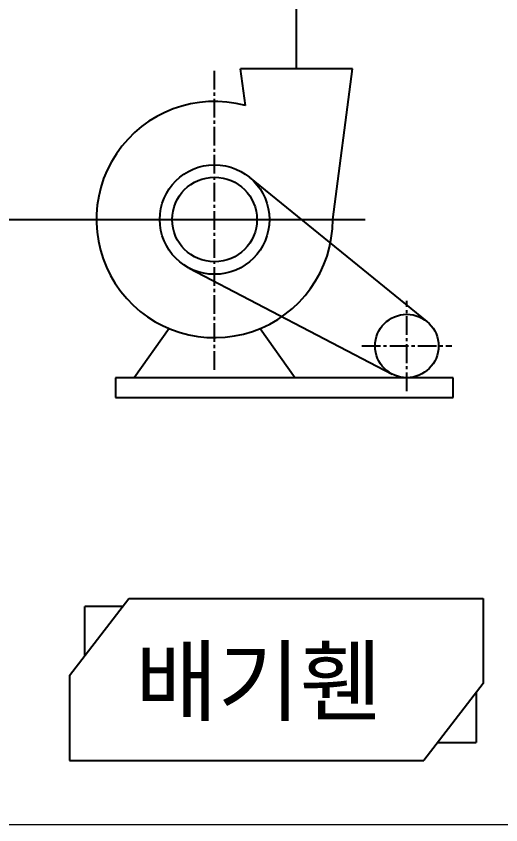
# Model space of a CAD drawing. Header units: millimetres. Extents: x 169673 to 334584, y 156879 to 224061.
# Drawn here: x 190369 to 191145, y 207437 to 208734 of the extents above; entities that cross this region are included whole.
import ezdxf

# ---------------------------------------------------------------- set-up
doc = ezdxf.new("R2010")
doc.units = ezdxf.units.MM
doc.header["$LTSCALE"] = 40
doc.header["$MEASUREMENT"] = 0
doc.linetypes.add('CENTER2', pattern=[1.125, 0.75, -0.125, 0.125, -0.125])
doc.layers.get('0').update_dxf_attribs({"linetype": 'CONTINUOUS'})
for name, color, linetype in [('A-XXXX-TXT2', 3, 'CONTINUOUS'), ('DUCT', 4, 'CONTINUOUS'), ('장비', 5, 'CONTINUOUS')]:
    doc.layers.add(name, color=color, linetype=linetype)
doc.styles.add('맑은 고딕', font='malgun.ttf')

msp = doc.modelspace()

# ---------------------------------------------------------------- linework, layer by layer
at = {"color": 1, "linetype": 'CENTER2'}
for p, q in [((190686.6, 208166.8, 0), (190686.6, 208649.3, 0)), ((190994.7, 208132.9, 0), (190994.7, 208277.6, 0)), ((190922.4, 208205.2, 0), (191067.1, 208205.2, 0))]:
    msp.add_line(p, q, dxfattribs=at)
at = {"color": 3}
for p, q in [((190454.2, 207676.7), (190549.2, 207800.3)), ((190549.2, 207800.3), (191117, 207800.3)), ((191117, 207800.3), (191117, 207663.5)), ((190539.2, 207787.2), (190478.8, 207787.2)), ((190478.8, 207708.7), (190478.8, 207787.2)), ((190454.2, 207676.7), (190454.2, 207539.9)), ((191117, 207663.5), (191021.9, 207539.9)), ((191105.7, 207648.9), (191105.7, 207568.8)), ((191044.1, 207568.8), (191105.7, 207568.8)), ((190454.2, 207539.9), (191021.9, 207539.9))]:
    msp.add_line(p, q, dxfattribs=at)
at = {"linetype": 'Continuous', "lineweight": 15}
msp.add_lwpolyline([(187982.4, 211353.5), (192434.8, 211353.5), (192434.8, 207436.9), (187982.4, 207436.9)], close=True, dxfattribs=at)
at = {"layer": 'DUCT'}
for p, q in [((190818, 208650.1, 0), (190818, 209100, 0)), ((190191.4, 208408.1, 0), (190927.9, 208408.1, 0))]:
    msp.add_line(p, q, dxfattribs=at)
at = {"layer": '장비'}
for p, q in [((190736, 208591.1, 0), (190728.4, 208650.1, 0)), ((190907.7, 208650.1, 0), (190728.4, 208650.1, 0)), ((190876.2, 208408.1, 0), (190907.7, 208650.1, 0)), ((190742.1, 208476.3, 0), (191026.9, 208244.7, 0)), ((190645.9, 208330.2, 0), (190971.1, 208160.1, 0)), ((190613.7, 208233.1, 0), (190557.6, 208154.3, 0)), ((190759.5, 208233.1, 0), (190815.6, 208154.3, 0)), ((191069.1, 208154.3, 0), (190527.7, 208154.3, 0)), ((190527.7, 208154.3, 0), (190527.7, 208122.5, 0)), ((191069.1, 208122.5, 0), (191069.1, 208154.3, 0)), ((190527.7, 208122.5, 0), (191069.1, 208122.5, 0))]:
    msp.add_line(p, q, dxfattribs=at)
for centre, radius in [((190686.6, 208408.1, 0), 87.9), ((190686.6, 208408.1, 0), 67.9), ((190994.7, 208205.2, 0), 50.9)]:
    msp.add_circle(centre, radius, dxfattribs=at)
msp.add_arc((190686.6, 208408.1, 0), 189.5, 74.8814, 0, dxfattribs=at)

# ---------------------------------------------------------------- texts
at = {"layer": 'A-XXXX-TXT2', "style": '맑은 고딕'}
msp.add_text('배기휀', height=105.26, dxfattribs=at).set_placement((190559.5, 207614.6))

doc.saveas('drawing.dxf')
